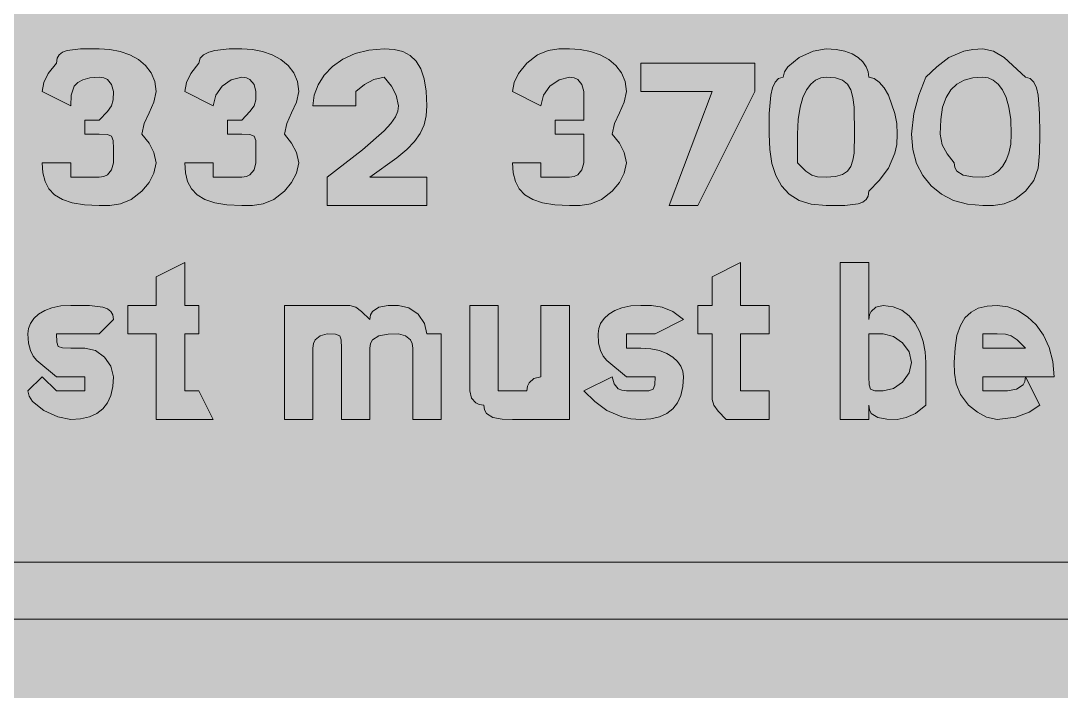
# Model space of a CAD drawing. Header units: metres. Extents: x 9 to 558, y 12 to 259.
# Drawn here: x 366.2 to 453.8, y 134.3 to 190.8 of the extents above; entities that cross this region are included whole.
import ezdxf

# ---------------------------------------------------------------- set-up
doc = ezdxf.new("R2010")
doc.units = ezdxf.units.M
doc.layers.add('FILL_BLACK_000000', color=7, linetype='Continuous', true_color=0x000000)
doc.layers.add('FILL_YELLOW_FFFF00', color=7, linetype='Continuous', true_color=0xffff00)

msp = doc.modelspace()

# ---------------------------------------------------------------- hatches: boundary and pattern name
at = {"layer": 'FILL_BLACK_000000', "true_color": 0x000000}
h = msp.add_hatch(color=7, dxfattribs=at)
h.dxf.hatch_style = 1
h.paths.add_polyline_path([(371.57, 175.26), (370.54, 175.42), (369.71, 175.71), (369.06, 176.1), (368.58, 176.61), (368.25, 177.22), (368.07, 177.96), (368.01, 178.8), (370.41, 178.8), (370.41, 177.6), (372.81, 177.6), (373.21, 177.65), (373.5, 177.79), (373.86, 178.2), (374.01, 178.8), (374.01, 180), (373.99, 180.69), (373.86, 181.05), (373.5, 181.18), (372.81, 181.2), (371.61, 181.2), (371.61, 182.4), (372.81, 182.4), (373.5, 183.11), (373.86, 183.6), (373.99, 184.09), (374.01, 184.8), (373.86, 185.4), (373.5, 185.81), (373.21, 185.95), (372.81, 186), (372.02, 185.95), (371.42, 185.79), (371, 185.56), (370.71, 185.25), (370.45, 184.48), (370.41, 183.6), (368.01, 184.8), (368.16, 185.55), (368.52, 186.32), (369.21, 187.2), (369.27, 187.6), (369.44, 187.89), (369.72, 188.11), (370.11, 188.25), (371.23, 188.38), (372.81, 188.4), (373.71, 188.34), (374.57, 188.17), (375.38, 187.89), (376.11, 187.5), (376.72, 186.99), (377.2, 186.37), (377.5, 185.64), (377.61, 184.8), (377.42, 183.9), (377.01, 183), (376.6, 182.1), (376.41, 181.2), (377.01, 180.45), (377.42, 179.68), (377.61, 178.8), (377.42, 177.92), (377.01, 177.15), (376.41, 176.4), (375.51, 175.71), (374.61, 175.35), (373.71, 175.22), (372.81, 175.2), (371.57, 175.26)])
h = msp.add_hatch(color=7, dxfattribs=at)
h.dxf.hatch_style = 1
h.paths.add_polyline_path([(383.57, 175.26), (382.54, 175.42), (381.71, 175.71), (381.06, 176.1), (380.58, 176.61), (380.25, 177.22), (380.07, 177.96), (380.01, 178.8), (382.41, 178.8), (382.41, 177.6), (384.81, 177.6), (385.21, 177.65), (385.5, 177.79), (385.86, 178.2), (386.01, 178.8), (386.01, 180), (385.99, 180.69), (385.86, 181.05), (385.5, 181.18), (384.81, 181.2), (383.61, 181.2), (383.61, 182.4), (384.81, 182.4), (385.5, 183.11), (385.86, 183.6), (385.99, 184.09), (386.01, 184.8), (385.86, 185.4), (385.5, 185.81), (385.21, 185.95), (384.81, 186), (383.93, 185.79), (383.16, 185.25), (382.62, 184.48), (382.41, 183.6), (380.01, 184.8), (380.16, 185.55), (380.52, 186.32), (381.21, 187.2), (381.32, 187.6), (381.6, 187.89), (382.03, 188.11), (382.56, 188.25), (383.74, 188.38), (384.81, 188.4), (385.71, 188.34), (386.57, 188.17), (387.38, 187.89), (388.11, 187.5), (388.72, 186.99), (389.2, 186.37), (389.5, 185.64), (389.61, 184.8), (389.42, 183.9), (389.01, 183), (388.6, 182.1), (388.41, 181.2), (389.01, 180.45), (389.42, 179.68), (389.61, 178.8), (389.42, 177.92), (389.01, 177.15), (388.41, 176.4), (387.51, 175.71), (386.61, 175.35), (385.71, 175.22), (384.81, 175.2), (383.57, 175.26)])
h = msp.add_hatch(color=7, dxfattribs=at)
h.dxf.hatch_style = 1
h.paths.add_polyline_path([(400.41, 177.6), (400.41, 175.2), (392.01, 175.2), (392.01, 177.6), (394.97, 179.89), (396.81, 181.5), (397.38, 182.12), (397.75, 182.66), (397.95, 183.15), (398.01, 183.6), (397.82, 184.48), (397.41, 185.25), (396.81, 186), (395.93, 185.81), (395.16, 185.4), (394.41, 184.8), (394.41, 183.6), (390.81, 183.6), (390.92, 184.5), (391.24, 185.36), (391.76, 186.17), (392.46, 186.9), (393.33, 187.51), (394.35, 187.99), (395.52, 188.29), (396.81, 188.4), (397.65, 188.34), (398.38, 188.16), (399, 187.83), (399.51, 187.35), (399.9, 186.7), (400.18, 185.87), (400.35, 184.84), (400.41, 183.6), (400.35, 182.75), (400.17, 181.99), (399.84, 181.28), (399.36, 180.6), (398.71, 179.92), (397.88, 179.21), (395.61, 177.6), (400.41, 177.6)])
h = msp.add_hatch(color=7, dxfattribs=at)
h.dxf.hatch_style = 1
h.paths.add_polyline_path([(411.17, 175.26), (410.14, 175.42), (409.31, 175.71), (408.66, 176.1), (408.18, 176.61), (407.85, 177.22), (407.67, 177.96), (407.61, 178.8), (410.01, 178.8), (410.01, 177.6), (412.41, 177.6), (412.81, 177.65), (413.1, 177.79), (413.46, 178.2), (413.61, 178.8), (413.61, 180), (413.61, 181.2), (411.21, 181.2), (411.21, 182.4), (413.61, 182.4), (413.61, 184.8), (413.46, 185.4), (413.1, 185.81), (412.81, 185.95), (412.41, 186), (411.53, 185.79), (410.76, 185.25), (410.22, 184.48), (410.01, 183.6), (407.61, 184.8), (407.76, 185.55), (408.12, 186.32), (408.81, 187.2), (409.71, 187.89), (410.61, 188.25), (411.51, 188.38), (412.41, 188.4), (413.31, 188.34), (414.17, 188.17), (414.98, 187.89), (415.71, 187.5), (416.32, 186.99), (416.8, 186.37), (417.1, 185.64), (417.21, 184.8), (417.02, 183.9), (416.61, 183), (416.2, 182.1), (416.01, 181.2), (416.61, 180.45), (417.02, 179.68), (417.21, 178.8), (417.02, 177.92), (416.61, 177.15), (416.01, 176.4), (415.11, 175.71), (414.21, 175.35), (413.31, 175.22), (412.41, 175.2), (411.17, 175.26)])
h = msp.add_hatch(color=7, dxfattribs=at)
h.dxf.hatch_style = 1
h.paths.add_polyline_path([(439.8, 179.61), (439.26, 178.35), (438.49, 177.32), (437.61, 176.4), (437.55, 176), (437.38, 175.71), (437.1, 175.49), (436.71, 175.35), (435.58, 175.22), (434.01, 175.2), (432.77, 175.31), (431.74, 175.63), (430.91, 176.15), (430.26, 176.85), (429.78, 177.72), (429.45, 178.74), (429.27, 179.91), (429.21, 181.2), (429.23, 182.96), (429.36, 184.5), (429.5, 185.11), (429.72, 185.59), (430.01, 185.89), (430.41, 186), (430.52, 186.45), (430.8, 186.88), (431.76, 187.65), (432.94, 188.19), (434.01, 188.4), (434.85, 188.35), (435.58, 188.19), (436.2, 187.96), (436.71, 187.65), (437.1, 187.29), (437.38, 186.88), (437.55, 186.45), (437.61, 186), (438.06, 185.89), (438.49, 185.59), (438.9, 185.11), (439.26, 184.5), (439.8, 182.96), (439.96, 182.1), (440.01, 181.2), (439.96, 180.35), (439.8, 179.61)])
h.paths.add_polyline_path([(436.28, 184.3), (436.11, 184.95), (435.82, 185.43), (435.4, 185.76), (434.8, 185.94), (434.01, 186), (433.56, 185.94), (433.13, 185.76), (432.72, 185.43), (432.36, 184.95), (432.05, 184.3), (431.82, 183.47), (431.66, 182.44), (431.61, 181.2), (431.61, 178.8), (432.32, 178.11), (432.81, 177.75), (433.3, 177.62), (434.01, 177.6), (434.8, 177.66), (435.4, 177.82), (435.82, 178.11), (436.11, 178.5), (436.28, 179.01), (436.37, 179.62), (436.41, 181.2), (436.37, 183.47), (436.28, 184.3)], flags=16)
h = msp.add_hatch(color=7, dxfattribs=at)
h.dxf.hatch_style = 1
h.paths.add_polyline_path([(451.86, 178.35), (451.5, 177.32), (450.81, 176.4), (449.91, 175.71), (449.01, 175.35), (448.11, 175.22), (447.21, 175.2), (445.92, 175.31), (444.75, 175.63), (443.73, 176.15), (442.86, 176.85), (442.16, 177.72), (441.64, 178.74), (441.32, 179.91), (441.21, 181.2), (441.4, 182.96), (441.81, 184.5), (442.41, 186), (443.33, 186.88), (444.36, 187.65), (445.62, 188.19), (446.36, 188.35), (447.21, 188.4), (448.11, 188.19), (449.01, 187.65), (450.81, 186), (451.21, 185.89), (451.5, 185.59), (451.72, 185.11), (451.86, 184.5), (451.99, 182.96), (452.01, 181.2), (451.99, 179.61), (451.86, 178.35)])
h.paths.add_polyline_path([(449.4, 183.47), (449.17, 184.3), (448.86, 184.95), (448.5, 185.43), (448.09, 185.76), (447.66, 185.94), (447.21, 186), (446.37, 185.94), (445.64, 185.76), (445.02, 185.43), (444.51, 184.95), (444.12, 184.3), (443.83, 183.47), (443.67, 182.44), (443.61, 181.2), (443.8, 180.32), (444.21, 179.55), (444.81, 178.8), (444.86, 178.4), (445.02, 178.11), (445.56, 177.75), (446.33, 177.62), (447.21, 177.6), (447.66, 177.66), (448.09, 177.82), (448.5, 178.11), (448.86, 178.5), (449.17, 179.01), (449.4, 179.62), (449.56, 180.36), (449.61, 181.2), (449.56, 182.44), (449.4, 183.47)], flags=16)
h = msp.add_hatch(color=7, dxfattribs=at)
h.dxf.hatch_style = 1
h.paths.add_polyline_path([(424.41, 184.8), (418.41, 184.8), (418.41, 187.2), (428.01, 187.2), (428.01, 184.8), (423.21, 175.2), (420.81, 175.2), (424.41, 184.8)])
h = msp.add_hatch(color=7, dxfattribs=at)
h.dxf.hatch_style = 1
h.paths.add_polyline_path([(381.21, 166.8), (381.21, 164.4), (380.01, 164.4), (380.01, 160.8), (380.01, 159.6), (381.21, 159.6), (382.41, 157.2), (380.01, 157.2), (377.61, 157.2), (377.61, 159.6), (377.61, 164.4), (375.21, 164.4), (375.21, 166.8), (377.61, 166.8), (377.61, 169.2), (380.01, 170.4), (380.01, 166.8), (381.21, 166.8)])
h = msp.add_hatch(color=7, dxfattribs=at)
h.dxf.hatch_style = 1
h.paths.add_polyline_path([(429.21, 166.8), (429.21, 164.4), (426.81, 164.4), (426.81, 160.8), (426.81, 159.6), (428.01, 159.6), (429.21, 159.6), (429.21, 157.2), (426.81, 157.2), (425.61, 157.2), (424.92, 157.91), (424.56, 158.4), (424.43, 158.89), (424.41, 159.6), (424.41, 164.4), (423.21, 164.4), (423.21, 166.8), (424.41, 166.8), (424.41, 169.2), (426.81, 170.4), (426.81, 166.8), (429.21, 166.8)])
h = msp.add_hatch(color=7, dxfattribs=at)
h.dxf.hatch_style = 1
h.paths.add_polyline_path([(438.36, 157.35), (437.82, 157.71), (437.66, 158), (437.61, 158.4), (437.61, 157.2), (435.21, 157.2), (435.21, 170.4), (437.61, 170.4), (437.61, 165.6), (437.66, 166), (437.8, 166.29), (438.21, 166.65), (438.81, 166.8), (439.65, 166.69), (440.38, 166.39), (441, 165.91), (441.51, 165.3), (441.9, 164.57), (442.18, 163.76), (442.35, 162.9), (442.41, 162), (442.41, 158.4), (441.53, 157.71), (440.76, 157.35), (440.01, 157.2), (439.13, 157.22), (438.36, 157.35)])
h.paths.add_polyline_path([(440.46, 160.35), (441, 161.12), (441.21, 162), (441, 162.88), (440.46, 163.65), (439.69, 164.19), (438.81, 164.4), (437.61, 164.4), (437.61, 163.2), (437.61, 160.8), (437.63, 160.11), (437.76, 159.75), (438.12, 159.62), (438.81, 159.6), (439.69, 159.81), (440.46, 160.35)], flags=16)
h = msp.add_hatch(color=7, dxfattribs=at)
h.dxf.hatch_style = 1
h.paths.add_polyline_path([(373.95, 159.96), (373.78, 159.22), (373.5, 158.61), (373.11, 158.1), (372.6, 157.71), (371.98, 157.42), (371.25, 157.26), (370.41, 157.2), (369.34, 157.41), (368.16, 157.95), (367.2, 158.72), (366.92, 159.15), (366.81, 159.6), (368.01, 160.8), (369.21, 159.6), (370.41, 159.6), (371.61, 159.6), (371.61, 160.8), (369.21, 160.8), (367.56, 162.15), (367.25, 162.52), (367.02, 162.99), (366.86, 163.61), (366.81, 164.4), (366.87, 164.85), (367.03, 165.28), (367.32, 165.69), (367.71, 166.05), (368.22, 166.36), (368.83, 166.59), (369.57, 166.75), (370.41, 166.8), (371.98, 166.78), (373.11, 166.65), (373.5, 166.51), (373.78, 166.29), (373.95, 166), (374.01, 165.6), (372.81, 164.4), (371.61, 164.4), (370.41, 164.4), (369.21, 164.4), (369.23, 163.71), (369.36, 163.35), (369.72, 163.22), (370.41, 163.2), (371.61, 163.2), (372.49, 162.99), (373.26, 162.45), (373.8, 161.68), (374.01, 160.8), (373.95, 159.96)])
h = msp.add_hatch(color=7, dxfattribs=at)
h.dxf.hatch_style = 1
h.paths.add_polyline_path([(397.13, 164.38), (396.36, 164.25), (395.82, 163.89), (395.66, 163.6), (395.61, 163.2), (395.61, 157.2), (393.21, 157.2), (393.21, 163.2), (393.19, 163.89), (393.06, 164.25), (392.7, 164.38), (392.01, 164.4), (391.41, 164.25), (391, 163.89), (390.86, 163.6), (390.81, 163.2), (390.81, 157.2), (388.41, 157.2), (388.41, 166.8), (390.81, 166.8), (392.01, 166.8), (393.21, 166.8), (393.92, 166.78), (394.41, 166.65), (394.9, 166.29), (395.61, 165.6), (395.66, 166), (395.82, 166.29), (396.36, 166.65), (397.13, 166.78), (398.01, 166.8), (398.89, 166.59), (399.66, 166.05), (400.2, 165.28), (400.41, 164.4), (401.61, 164.4), (401.61, 157.2), (399.21, 157.2), (399.21, 163.2), (399.16, 163.6), (399.02, 163.89), (398.61, 164.25), (398.01, 164.4), (397.13, 164.38)])
h = msp.add_hatch(color=7, dxfattribs=at)
h.dxf.hatch_style = 1
h.paths.add_polyline_path([(412.41, 157.2), (408.81, 157.2), (407.61, 157.2), (406.73, 157.22), (405.96, 157.35), (405.42, 157.71), (405.26, 158), (405.21, 158.4), (404.81, 158.45), (404.52, 158.59), (404.16, 159), (404.01, 159.6), (404.01, 166.8), (406.41, 166.8), (406.41, 160.8), (406.41, 159.6), (407.61, 159.6), (408.81, 159.6), (408.86, 160), (409, 160.29), (409.41, 160.65), (410.01, 160.8), (410.01, 166.8), (412.41, 166.8), (412.41, 157.2)])
h = msp.add_hatch(color=7, dxfattribs=at)
h.dxf.hatch_style = 1
h.paths.add_polyline_path([(421.95, 159.96), (421.78, 159.22), (421.5, 158.61), (421.11, 158.1), (420.6, 157.71), (419.98, 157.42), (419.25, 157.26), (418.41, 157.2), (417.56, 157.25), (416.82, 157.41), (415.56, 157.95), (414.53, 158.72), (413.61, 159.6), (416.01, 160.8), (416.16, 160.2), (416.52, 159.79), (416.81, 159.65), (417.21, 159.6), (418.41, 159.6), (419.1, 159.62), (419.46, 159.75), (419.59, 160.11), (419.61, 160.8), (417.21, 160.8), (415.56, 162.15), (415.25, 162.52), (415.02, 162.99), (414.86, 163.61), (414.81, 164.4), (414.87, 164.85), (415.03, 165.28), (415.32, 165.69), (415.71, 166.05), (416.22, 166.36), (416.83, 166.59), (417.57, 166.75), (418.41, 166.8), (419.31, 166.78), (420.21, 166.65), (421.11, 166.29), (422.01, 165.6), (419.61, 164.4), (418.41, 164.4), (417.21, 164.4), (417.21, 163.2), (418.41, 163.2), (419.25, 163.15), (419.98, 162.99), (420.6, 162.76), (421.11, 162.45), (421.5, 162.09), (421.78, 161.68), (421.95, 161.25), (422.01, 160.8), (421.95, 159.96)])
h = msp.add_hatch(color=7, dxfattribs=at)
h.dxf.hatch_style = 1
h.paths.add_polyline_path([(449.98, 157.39), (448.41, 157.2), (447.53, 157.39), (446.76, 157.8), (446.01, 158.4), (445.32, 159.3), (444.96, 160.2), (444.83, 161.1), (444.81, 162), (444.87, 163.24), (445.03, 164.27), (445.32, 165.1), (445.71, 165.75), (446.22, 166.23), (446.83, 166.56), (447.57, 166.74), (448.41, 166.8), (449.31, 166.69), (450.17, 166.37), (450.98, 165.85), (451.71, 165.15), (452.32, 164.28), (452.8, 163.26), (453.1, 162.09), (453.21, 160.8), (450.81, 160.8), (452.01, 158.4), (451.11, 157.8), (449.98, 157.39)])
h.paths.add_polyline_path([(447.21, 160.8), (447.21, 159.6), (448.41, 159.6), (449.29, 159.62), (450.06, 159.75), (450.6, 160.11), (450.76, 160.4), (450.81, 160.8), (447.21, 160.8)], flags=16)
h.paths.add_polyline_path([(450.1, 163.89), (449.61, 164.25), (449.12, 164.38), (448.41, 164.4), (447.21, 164.4), (447.21, 163.2), (450.81, 163.2), (450.1, 163.89)], flags=16)
h = msp.add_hatch(color=7, dxfattribs=at)
h.dxf.hatch_style = 1
h.paths.add_polyline_path([(62.01, 140.4), (62.01, 145.2), (495.21, 145.2), (490.41, 150), (497.61, 150), (504.81, 142.8), (497.61, 136.8), (490.41, 136.8), (495.21, 140.4), (62.01, 140.4)])
at = {"layer": 'FILL_YELLOW_FFFF00', "true_color": 0xffff00}
h = msp.add_hatch(color=7, dxfattribs=at)
h.dxf.hatch_style = 1
h.paths.add_polyline_path([(552.02, 259.18), (553.41, 259.05), (554.8, 258.69), (556.41, 258), (557.1, 256.39), (557.46, 255), (557.59, 253.61), (557.61, 252), (557.61, 19.2), (557.61, 15.6), (557.01, 14.85), (556.6, 14.08), (556.41, 13.2), (554.8, 12.51), (553.41, 12.15), (552.02, 12.02), (550.41, 12), (16.41, 12), (14.01, 12), (13.13, 12.19), (12.36, 12.6), (11.61, 13.2), (10.22, 14.81), (9.8, 15.52), (9.51, 16.2), (9.25, 17.59), (9.21, 19.2), (9.21, 252), (9.21, 255.6), (9.61, 255.65), (9.92, 255.81), (10.41, 256.35), (10.9, 257.12), (11.61, 258), (12.36, 258.6), (13.13, 259.01), (14.01, 259.2), (16.41, 259.2), (550.41, 259.2), (552.02, 259.18)])

# ---------------------------------------------------------------- linework, layer by layer
at = {"layer": 'FILL_BLACK_000000', "lineweight": 0, "true_color": 0x000000}
for points in [[(371.57, 175.26), (370.54, 175.42), (369.71, 175.71), (369.06, 176.1), (368.58, 176.61), (368.25, 177.22), (368.07, 177.96), (368.01, 178.8), (370.41, 178.8), (370.41, 177.6), (372.81, 177.6), (373.21, 177.65), (373.5, 177.79), (373.86, 178.2), (374.01, 178.8), (374.01, 180), (373.99, 180.69), (373.86, 181.05), (373.5, 181.18), (372.81, 181.2), (371.61, 181.2), (371.61, 182.4), (372.81, 182.4), (373.5, 183.11), (373.86, 183.6), (373.99, 184.09), (374.01, 184.8), (373.86, 185.4), (373.5, 185.81), (373.21, 185.95), (372.81, 186), (372.02, 185.95), (371.42, 185.79), (371, 185.56), (370.71, 185.25), (370.45, 184.48), (370.41, 183.6), (368.01, 184.8), (368.16, 185.55), (368.52, 186.32), (369.21, 187.2), (369.27, 187.6), (369.44, 187.89), (369.72, 188.11), (370.11, 188.25), (371.23, 188.38), (372.81, 188.4), (373.71, 188.34), (374.57, 188.17), (375.38, 187.89), (376.11, 187.5), (376.72, 186.99), (377.2, 186.37), (377.5, 185.64), (377.61, 184.8), (377.42, 183.9), (377.01, 183), (376.6, 182.1), (376.41, 181.2), (377.01, 180.45), (377.42, 179.68), (377.61, 178.8), (377.42, 177.92), (377.01, 177.15), (376.41, 176.4), (375.51, 175.71), (374.61, 175.35), (373.71, 175.22), (372.81, 175.2)], [(383.57, 175.26), (382.54, 175.42), (381.71, 175.71), (381.06, 176.1), (380.58, 176.61), (380.25, 177.22), (380.07, 177.96), (380.01, 178.8), (382.41, 178.8), (382.41, 177.6), (384.81, 177.6), (385.21, 177.65), (385.5, 177.79), (385.86, 178.2), (386.01, 178.8), (386.01, 180), (385.99, 180.69), (385.86, 181.05), (385.5, 181.18), (384.81, 181.2), (383.61, 181.2), (383.61, 182.4), (384.81, 182.4), (385.5, 183.11), (385.86, 183.6), (385.99, 184.09), (386.01, 184.8), (385.86, 185.4), (385.5, 185.81), (385.21, 185.95), (384.81, 186), (383.93, 185.79), (383.16, 185.25), (382.62, 184.48), (382.41, 183.6), (380.01, 184.8), (380.16, 185.55), (380.52, 186.32), (381.21, 187.2), (381.32, 187.6), (381.6, 187.89), (382.03, 188.11), (382.56, 188.25), (383.74, 188.38), (384.81, 188.4), (385.71, 188.34), (386.57, 188.17), (387.38, 187.89), (388.11, 187.5), (388.72, 186.99), (389.2, 186.37), (389.5, 185.64), (389.61, 184.8), (389.42, 183.9), (389.01, 183), (388.6, 182.1), (388.41, 181.2), (389.01, 180.45), (389.42, 179.68), (389.61, 178.8), (389.42, 177.92), (389.01, 177.15), (388.41, 176.4), (387.51, 175.71), (386.61, 175.35), (385.71, 175.22), (384.81, 175.2)], [(400.41, 177.6), (400.41, 175.2), (392.01, 175.2), (392.01, 177.6), (394.97, 179.89), (396.81, 181.5), (397.38, 182.12), (397.75, 182.66), (397.95, 183.15), (398.01, 183.6), (397.82, 184.48), (397.41, 185.25), (396.81, 186), (395.93, 185.81), (395.16, 185.4), (394.41, 184.8), (394.41, 183.6), (390.81, 183.6), (390.92, 184.5), (391.24, 185.36), (391.76, 186.17), (392.46, 186.9), (393.33, 187.51), (394.35, 187.99), (395.52, 188.29), (396.81, 188.4), (397.65, 188.34), (398.38, 188.16), (399, 187.83), (399.51, 187.35), (399.9, 186.7), (400.18, 185.87), (400.35, 184.84), (400.41, 183.6), (400.35, 182.75), (400.17, 181.99), (399.84, 181.28), (399.36, 180.6), (398.71, 179.92), (397.88, 179.21), (395.61, 177.6)], [(411.17, 175.26), (410.14, 175.42), (409.31, 175.71), (408.66, 176.1), (408.18, 176.61), (407.85, 177.22), (407.67, 177.96), (407.61, 178.8), (410.01, 178.8), (410.01, 177.6), (412.41, 177.6), (412.81, 177.65), (413.1, 177.79), (413.46, 178.2), (413.61, 178.8), (413.61, 180), (413.61, 181.2), (411.21, 181.2), (411.21, 182.4), (413.61, 182.4), (413.61, 184.8), (413.46, 185.4), (413.1, 185.81), (412.81, 185.95), (412.41, 186), (411.53, 185.79), (410.76, 185.25), (410.22, 184.48), (410.01, 183.6), (407.61, 184.8), (407.76, 185.55), (408.12, 186.32), (408.81, 187.2), (409.71, 187.89), (410.61, 188.25), (411.51, 188.38), (412.41, 188.4), (413.31, 188.34), (414.17, 188.17), (414.98, 187.89), (415.71, 187.5), (416.32, 186.99), (416.8, 186.37), (417.1, 185.64), (417.21, 184.8), (417.02, 183.9), (416.61, 183), (416.2, 182.1), (416.01, 181.2), (416.61, 180.45), (417.02, 179.68), (417.21, 178.8), (417.02, 177.92), (416.61, 177.15), (416.01, 176.4), (415.11, 175.71), (414.21, 175.35), (413.31, 175.22), (412.41, 175.2)], [(439.8, 179.61), (439.26, 178.35), (438.49, 177.32), (437.61, 176.4), (437.55, 176), (437.38, 175.71), (437.1, 175.49), (436.71, 175.35), (435.58, 175.22), (434.01, 175.2), (432.77, 175.31), (431.74, 175.63), (430.91, 176.15), (430.26, 176.85), (429.78, 177.72), (429.45, 178.74), (429.27, 179.91), (429.21, 181.2), (429.23, 182.96), (429.36, 184.5), (429.5, 185.11), (429.72, 185.59), (430.01, 185.89), (430.41, 186), (430.52, 186.45), (430.8, 186.88), (431.76, 187.65), (432.94, 188.19), (434.01, 188.4), (434.85, 188.35), (435.58, 188.19), (436.2, 187.96), (436.71, 187.65), (437.1, 187.29), (437.38, 186.88), (437.55, 186.45), (437.61, 186), (438.06, 185.89), (438.49, 185.59), (438.9, 185.11), (439.26, 184.5), (439.8, 182.96), (439.96, 182.1), (440.01, 181.2), (439.96, 180.35)], [(451.86, 178.35), (451.5, 177.32), (450.81, 176.4), (449.91, 175.71), (449.01, 175.35), (448.11, 175.22), (447.21, 175.2), (445.92, 175.31), (444.75, 175.63), (443.73, 176.15), (442.86, 176.85), (442.16, 177.72), (441.64, 178.74), (441.32, 179.91), (441.21, 181.2), (441.4, 182.96), (441.81, 184.5), (442.41, 186), (443.33, 186.88), (444.36, 187.65), (445.62, 188.19), (446.36, 188.35), (447.21, 188.4), (448.11, 188.19), (449.01, 187.65), (450.81, 186), (451.21, 185.89), (451.5, 185.59), (451.72, 185.11), (451.86, 184.5), (451.99, 182.96), (452.01, 181.2), (451.99, 179.61)], [(424.41, 184.8), (418.41, 184.8), (418.41, 187.2), (428.01, 187.2), (428.01, 184.8), (423.21, 175.2), (420.81, 175.2)], [(436.28, 184.3), (436.11, 184.95), (435.82, 185.43), (435.4, 185.76), (434.8, 185.94), (434.01, 186), (433.56, 185.94), (433.13, 185.76), (432.72, 185.43), (432.36, 184.95), (432.05, 184.3), (431.82, 183.47), (431.66, 182.44), (431.61, 181.2), (431.61, 178.8), (432.32, 178.11), (432.81, 177.75), (433.3, 177.62), (434.01, 177.6), (434.8, 177.66), (435.4, 177.82), (435.82, 178.11), (436.11, 178.5), (436.28, 179.01), (436.37, 179.62), (436.41, 181.2), (436.37, 183.47)], [(449.4, 183.47), (449.17, 184.3), (448.86, 184.95), (448.5, 185.43), (448.09, 185.76), (447.66, 185.94), (447.21, 186), (446.37, 185.94), (445.64, 185.76), (445.02, 185.43), (444.51, 184.95), (444.12, 184.3), (443.83, 183.47), (443.67, 182.44), (443.61, 181.2), (443.8, 180.32), (444.21, 179.55), (444.81, 178.8), (444.86, 178.4), (445.02, 178.11), (445.56, 177.75), (446.33, 177.62), (447.21, 177.6), (447.66, 177.66), (448.09, 177.82), (448.5, 178.11), (448.86, 178.5), (449.17, 179.01), (449.4, 179.62), (449.56, 180.36), (449.61, 181.2), (449.56, 182.44)], [(381.21, 166.8), (381.21, 164.4), (380.01, 164.4), (380.01, 160.8), (380.01, 159.6), (381.21, 159.6), (382.41, 157.2), (380.01, 157.2), (377.61, 157.2), (377.61, 159.6), (377.61, 164.4), (375.21, 164.4), (375.21, 166.8), (377.61, 166.8), (377.61, 169.2), (380.01, 170.4), (380.01, 166.8)], [(429.21, 166.8), (429.21, 164.4), (426.81, 164.4), (426.81, 160.8), (426.81, 159.6), (428.01, 159.6), (429.21, 159.6), (429.21, 157.2), (426.81, 157.2), (425.61, 157.2), (424.92, 157.91), (424.56, 158.4), (424.43, 158.89), (424.41, 159.6), (424.41, 164.4), (423.21, 164.4), (423.21, 166.8), (424.41, 166.8), (424.41, 169.2), (426.81, 170.4), (426.81, 166.8)], [(438.36, 157.35), (437.82, 157.71), (437.66, 158), (437.61, 158.4), (437.61, 157.2), (435.21, 157.2), (435.21, 170.4), (437.61, 170.4), (437.61, 165.6), (437.66, 166), (437.8, 166.29), (438.21, 166.65), (438.81, 166.8), (439.65, 166.69), (440.38, 166.39), (441, 165.91), (441.51, 165.3), (441.9, 164.57), (442.18, 163.76), (442.35, 162.9), (442.41, 162), (442.41, 158.4), (441.53, 157.71), (440.76, 157.35), (440.01, 157.2), (439.13, 157.22)], [(373.95, 159.96), (373.78, 159.22), (373.5, 158.61), (373.11, 158.1), (372.6, 157.71), (371.98, 157.42), (371.25, 157.26), (370.41, 157.2), (369.34, 157.41), (368.16, 157.95), (367.2, 158.72), (366.92, 159.15), (366.81, 159.6), (368.01, 160.8), (369.21, 159.6), (370.41, 159.6), (371.61, 159.6), (371.61, 160.8), (369.21, 160.8), (367.56, 162.15), (367.25, 162.52), (367.02, 162.99), (366.86, 163.61), (366.81, 164.4), (366.87, 164.85), (367.03, 165.28), (367.32, 165.69), (367.71, 166.05), (368.22, 166.36), (368.83, 166.59), (369.57, 166.75), (370.41, 166.8), (371.98, 166.78), (373.11, 166.65), (373.5, 166.51), (373.78, 166.29), (373.95, 166), (374.01, 165.6), (372.81, 164.4), (371.61, 164.4), (370.41, 164.4), (369.21, 164.4), (369.23, 163.71), (369.36, 163.35), (369.72, 163.22), (370.41, 163.2), (371.61, 163.2), (372.49, 162.99), (373.26, 162.45), (373.8, 161.68), (374.01, 160.8)], [(397.13, 164.38), (396.36, 164.25), (395.82, 163.89), (395.66, 163.6), (395.61, 163.2), (395.61, 157.2), (393.21, 157.2), (393.21, 163.2), (393.19, 163.89), (393.06, 164.25), (392.7, 164.38), (392.01, 164.4), (391.41, 164.25), (391, 163.89), (390.86, 163.6), (390.81, 163.2), (390.81, 157.2), (388.41, 157.2), (388.41, 166.8), (390.81, 166.8), (392.01, 166.8), (393.21, 166.8), (393.92, 166.78), (394.41, 166.65), (394.9, 166.29), (395.61, 165.6), (395.66, 166), (395.82, 166.29), (396.36, 166.65), (397.13, 166.78), (398.01, 166.8), (398.89, 166.59), (399.66, 166.05), (400.2, 165.28), (400.41, 164.4), (401.61, 164.4), (401.61, 157.2), (399.21, 157.2), (399.21, 163.2), (399.16, 163.6), (399.02, 163.89), (398.61, 164.25), (398.01, 164.4)], [(412.41, 157.2), (408.81, 157.2), (407.61, 157.2), (406.73, 157.22), (405.96, 157.35), (405.42, 157.71), (405.26, 158), (405.21, 158.4), (404.81, 158.45), (404.52, 158.59), (404.16, 159), (404.01, 159.6), (404.01, 166.8), (406.41, 166.8), (406.41, 160.8), (406.41, 159.6), (407.61, 159.6), (408.81, 159.6), (408.86, 160), (409, 160.29), (409.41, 160.65), (410.01, 160.8), (410.01, 166.8), (412.41, 166.8)], [(421.95, 159.96), (421.78, 159.22), (421.5, 158.61), (421.11, 158.1), (420.6, 157.71), (419.98, 157.42), (419.25, 157.26), (418.41, 157.2), (417.56, 157.25), (416.82, 157.41), (415.56, 157.95), (414.53, 158.72), (413.61, 159.6), (416.01, 160.8), (416.16, 160.2), (416.52, 159.79), (416.81, 159.65), (417.21, 159.6), (418.41, 159.6), (419.1, 159.62), (419.46, 159.75), (419.59, 160.11), (419.61, 160.8), (417.21, 160.8), (415.56, 162.15), (415.25, 162.52), (415.02, 162.99), (414.86, 163.61), (414.81, 164.4), (414.87, 164.85), (415.03, 165.28), (415.32, 165.69), (415.71, 166.05), (416.22, 166.36), (416.83, 166.59), (417.57, 166.75), (418.41, 166.8), (419.31, 166.78), (420.21, 166.65), (421.11, 166.29), (422.01, 165.6), (419.61, 164.4), (418.41, 164.4), (417.21, 164.4), (417.21, 163.2), (418.41, 163.2), (419.25, 163.15), (419.98, 162.99), (420.6, 162.76), (421.11, 162.45), (421.5, 162.09), (421.78, 161.68), (421.95, 161.25), (422.01, 160.8)], [(449.98, 157.39), (448.41, 157.2), (447.53, 157.39), (446.76, 157.8), (446.01, 158.4), (445.32, 159.3), (444.96, 160.2), (444.83, 161.1), (444.81, 162), (444.87, 163.24), (445.03, 164.27), (445.32, 165.1), (445.71, 165.75), (446.22, 166.23), (446.83, 166.56), (447.57, 166.74), (448.41, 166.8), (449.31, 166.69), (450.17, 166.37), (450.98, 165.85), (451.71, 165.15), (452.32, 164.28), (452.8, 163.26), (453.1, 162.09), (453.21, 160.8), (450.81, 160.8), (452.01, 158.4), (451.11, 157.8)], [(440.46, 160.35), (441, 161.12), (441.21, 162), (441, 162.88), (440.46, 163.65), (439.69, 164.19), (438.81, 164.4), (437.61, 164.4), (437.61, 163.2), (437.61, 160.8), (437.63, 160.11), (437.76, 159.75), (438.12, 159.62), (438.81, 159.6), (439.69, 159.81)], [(450.1, 163.89), (449.61, 164.25), (449.12, 164.38), (448.41, 164.4), (447.21, 164.4), (447.21, 163.2), (450.81, 163.2)], [(447.21, 160.8), (447.21, 159.6), (448.41, 159.6), (449.29, 159.62), (450.06, 159.75), (450.6, 160.11), (450.76, 160.4), (450.81, 160.8)], [(62.01, 140.4), (62.01, 145.2), (495.21, 145.2), (490.41, 150), (497.61, 150), (504.81, 142.8), (497.61, 136.8), (490.41, 136.8), (495.21, 140.4)]]:
    msp.add_lwpolyline(points, close=True, dxfattribs=at)

doc.saveas('drawing.dxf')
